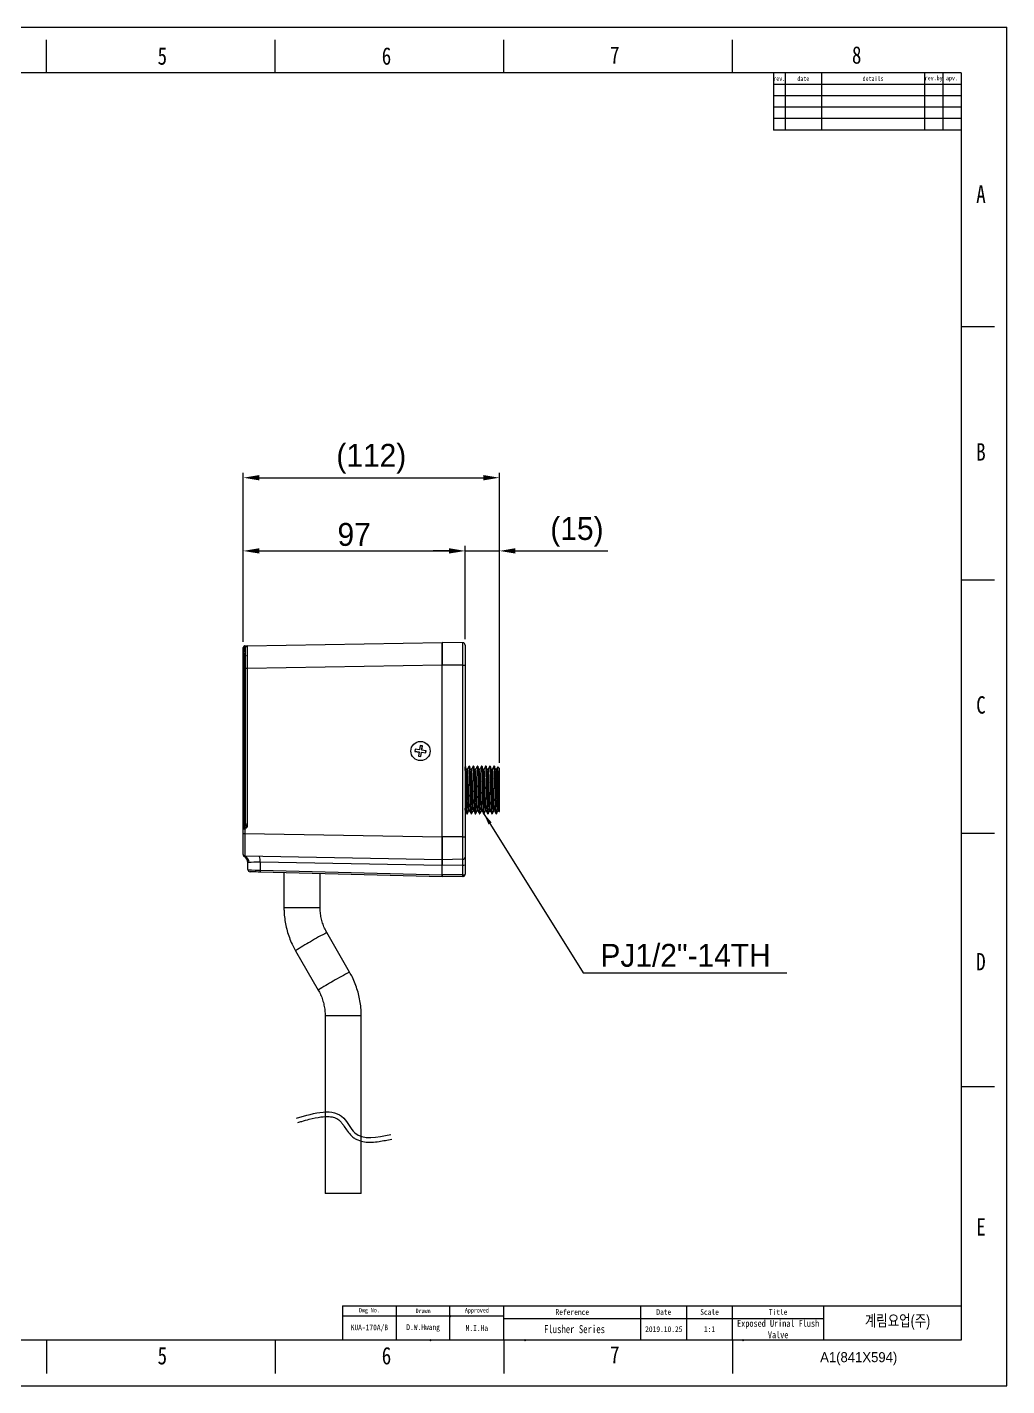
# Model space of a CAD drawing. Header units: millimetres. Extents: x 2782 to 3622, y -389 to 205.
# Drawn here: x 3193 to 3622, y -389 to 205 of the extents above; entities that cross this region are included whole.
import ezdxf

# ---------------------------------------------------------------- set-up
doc = ezdxf.new("R2010")
doc.units = ezdxf.units.MM
doc.header["$LTSCALE"] = 32.67
doc.header["$PDMODE"] = 3
doc.header["$PDSIZE"] = 0.3
doc.linetypes.add('CENTERX2', pattern=[101.6, 63.5, -12.7, 12.7, -12.7])
doc.layers.get('0').update_dxf_attribs({"linetype": 'CONTINUOUS'})
doc.layers.get('Defpoints').update_dxf_attribs({"linetype": 'CONTINUOUS'})
doc.layers.add('5', color=2, linetype='CONTINUOUS')
doc.layers.add('FORM', color=7, linetype='CONTINUOUS')
doc.layers.add('TEXT', color=2, linetype='CONTINUOUS', lineweight=15)
doc.styles.add('ROMANS', font='Gulim.ttf')
doc.styles.get("Standard").update_dxf_attribs({"font": 'txt', "width": 0.8})
doc.dimstyles.new('A-0_FOR_A4', dxfattribs={"dimscale": 0, "dimtxt": 10, "dimasz": 7, "dimexe": 2.2, "dimexo": 2.5, "dimgap": 2, "dimtad": 1, "dimdec": 1, "dimdsep": 46, "dimtxsty": 'ROMANS', "dimcen": 0, "dimclrd": 3, "dimclre": 3, "dimclrt": 2, "dimadec": 4, "dimazin": 2, "dimtfac": 1, "dimtdec": 1, "dimtmove": 0, "dimatfit": 0, "dimfxl": 0, "dimarcsym": 0})
doc.dimstyles.new('A-0_T15', dxfattribs={"dimscale": 0, "dimtxt": 15, "dimasz": 5, "dimexe": 2, "dimexo": 2, "dimgap": 2.5, "dimtad": 1, "dimdec": 4, "dimdsep": 46, "dimtxsty": 'ROMANS', "dimcen": 0, "dimclrd": 3, "dimclre": 3, "dimclrt": 2, "dimadec": 4, "dimazin": 2, "dimtfac": 1, "dimtdec": 4, "dimtmove": 0, "dimatfit": 0, "dimfxl": 0, "dimarcsym": 0})

# ---------------------------------------------------------------- blocks, each defined once
blk = doc.blocks.new('*D58')
at = {"color": 3, "lineweight": -2}
for p, q in [((3384.66, -62.74), (3384.66, -21.89)), ((3399.66, -116.69), (3399.66, -21.89)), ((3377.66, -24.09), (3370.66, -24.09)), ((3384.66, -24.09), (3399.66, -24.09)), ((3406.66, -24.09), (3447.1, -24.09))]:
    blk.add_line(p, q, dxfattribs=at)
at = {"color": 3}
for points in [[(3377.66, -22.92), (3377.66, -25.25), (3384.66, -24.09)], [(3406.66, -22.92), (3406.66, -25.25), (3399.66, -24.09)]]:
    blk.add_solid(points, dxfattribs=at)
at = {"layer": 'Defpoints', "color": 0}
for p in [(3399.66, -24.09), (3384.66, -65.24), (3399.66, -119.19)]:
    blk.add_point(p, dxfattribs=at)
at = {"color": 2, "insert": (3433.58, -15.8), "char_height": 10, "attachment_point": 5, "style": 'ROMANS'}
blk.add_mtext('(15)', dxfattribs=at)
blk = doc.blocks.new('*D59')
at = {"color": 3, "lineweight": -2}
for p, q in [((3287.66, -63.84), (3287.66, -21.89)), ((3384.66, -62.73), (3384.66, -21.89)), ((3294.66, -24.09), (3377.66, -24.09))]:
    blk.add_line(p, q, dxfattribs=at)
at = {"color": 3}
for points in [[(3294.66, -22.92), (3294.66, -25.25), (3287.66, -24.09)], [(3377.66, -22.92), (3377.66, -25.25), (3384.66, -24.09)]]:
    blk.add_solid(points, dxfattribs=at)
at = {"layer": 'Defpoints', "color": 0}
for p in [(3384.66, -24.09), (3384.66, -65.23), (3287.66, -66.34)]:
    blk.add_point(p, dxfattribs=at)
at = {"color": 2, "insert": (3336.16, -16.95), "char_height": 10, "attachment_point": 5, "style": 'ROMANS'}
blk.add_mtext('97', dxfattribs=at)
blk = doc.blocks.new('*D60')
at = {"color": 3, "lineweight": -2}
for p, q in [((3287.66, -63.84), (3287.66, 10.11)), ((3294.66, 7.91), (3392.66, 7.91)), ((3399.66, -116.69), (3399.66, 10.11))]:
    blk.add_line(p, q, dxfattribs=at)
at = {"color": 3}
for points in [[(3294.66, 9.08), (3294.66, 6.75), (3287.66, 7.91)], [(3392.66, 9.08), (3392.66, 6.75), (3399.66, 7.91)]]:
    blk.add_solid(points, dxfattribs=at)
at = {"layer": 'Defpoints', "color": 0}
for p in [(3399.66, 7.91), (3287.66, -66.34), (3399.66, -119.19)]:
    blk.add_point(p, dxfattribs=at)
at = {"color": 2, "insert": (3343.66, 16.2), "char_height": 10, "attachment_point": 5, "style": 'ROMANS'}
blk.add_mtext('(112)', dxfattribs=at)

msp = doc.modelspace()

# ---------------------------------------------------------------- linework, layer by layer
at = {"color": 7, "linetype": 'Continuous'}
for p, q in [((2781.57, 204.89), (3621.56, 204.89)), ((3621.56, -389.11), (3621.56, 204.89)), ((3201.57, 184.89), (3201.57, 199.42)), ((3301.57, 184.89), (3301.57, 199.42)), ((3401.57, 184.89), (3401.57, 199.42)), ((3501.57, 184.89), (3501.57, 199.42)), ((3601.56, 184.89), (2801.57, 184.89)), ((3601.57, 74.09), (3616.1, 74.09)), ((3601.57, -36.71), (3616.1, -36.71)), ((3601.57, -147.51), (3616.11, -147.51)), ((3601.57, -258.31), (3616.11, -258.31)), ((3201.57, -369.11), (3201.57, -383.65)), ((3301.57, -369.11), (3301.57, -383.65)), ((3401.57, -369.11), (3401.57, -383.65)), ((3501.57, -369.11), (3501.57, -383.65)), ((2781.57, -389.11), (3621.56, -389.11))]:
    msp.add_line(p, q, dxfattribs=at)
at = {"linetype": 'Continuous'}
for p, q in [((3601.56, 184.89), (3601.56, -369.11)), ((3601.56, -369.11), (2801.57, -369.11))]:
    msp.add_line(p, q, dxfattribs=at)
at = {"color": 7}
for p, q in [((3289.39, -65.57), (3374.66, -64.09)), ((3383.67, -64.24), (3374.66, -64.09)), ((3374.66, -64.09), (3374.66, -74.09)), ((3287.66, -145.73), (3287.66, -66.34)), ((3287.93, -68.22), (3287.93, -67.73)), ((3287.99, -65.77), (3287.99, -66.76)), ((3287.99, -69.41), (3287.99, -144.02)), ((3288.88, -70.06), (3287.99, -69.41)), ((3288.66, -75.57), (3288.66, -66.32)), ((3288.66, -143.41), (3288.66, -75.57)), ((3289.39, -75.57), (3288.66, -75.57)), ((3374.66, -74.09), (3289.39, -75.57)), ((3289.39, -75.57), (3289.39, -144.84)), ((3383.67, -74.09), (3374.66, -74.09)), ((3374.66, -149.09), (3374.66, -74.09)), ((3383.67, -74.09), (3384.66, -74.09)), ((3383.67, -149.09), (3383.67, -74.09)), ((3384.66, -73.59), (3384.66, -74.09)), ((3384.66, -74.09), (3384.66, -149.09)), ((3362.85, -110.75), (3362.71, -111.74)), ((3362.75, -111.71), (3362.71, -111.74)), ((3362.71, -111.74), (3364.59, -112.01)), ((3362.88, -110.79), (3362.75, -111.71)), ((3362.75, -111.71), (3364.63, -111.98)), ((3364.73, -111.02), (3362.85, -110.75)), ((3362.88, -110.79), (3362.85, -110.75)), ((3364.76, -111.06), (3362.88, -110.79)), ((3364.59, -112.01), (3364.32, -113.89)), ((3364.63, -111.98), (3364.36, -113.86)), ((3364.63, -111.98), (3364.59, -112.01)), ((3365, -109.14), (3364.73, -111.02)), ((3364.76, -111.06), (3364.73, -111.02)), ((3365.03, -109.18), (3364.76, -111.06)), ((3365.99, -109.28), (3365, -109.14)), ((3365.03, -109.18), (3365, -109.14)), ((3365.95, -109.31), (3365.03, -109.18)), ((3365.28, -113.99), (3365.55, -112.11)), ((3365.31, -114.03), (3365.58, -112.15)), ((3365.55, -112.11), (3365.58, -112.15)), ((3365.55, -112.11), (3367.43, -112.38)), ((3365.58, -112.15), (3367.46, -112.42)), ((3365.68, -111.19), (3365.95, -109.31)), ((3365.68, -111.19), (3365.72, -111.16)), ((3367.56, -111.46), (3365.68, -111.19)), ((3365.72, -111.16), (3365.99, -109.28)), ((3367.6, -111.43), (3365.72, -111.16)), ((3365.95, -109.31), (3365.99, -109.28)), ((3367.43, -112.38), (3367.56, -111.46)), ((3367.43, -112.38), (3367.46, -112.42)), ((3367.46, -112.42), (3367.6, -111.43)), ((3367.56, -111.46), (3367.6, -111.43)), ((3364.36, -113.86), (3364.32, -113.89)), ((3364.32, -113.89), (3365.31, -114.03)), ((3364.36, -113.86), (3365.28, -113.99)), ((3365.28, -113.99), (3365.31, -114.03)), ((3384.77, -118.19), (3384.66, -118.19)), ((3386.58, -118.19), (3386.41, -118.19)), ((3388.39, -118.19), (3388.22, -118.19)), ((3390.21, -118.19), (3390.04, -118.19)), ((3392.02, -118.19), (3391.85, -118.19)), ((3393.84, -118.19), (3393.67, -118.19)), ((3395.65, -118.19), (3395.48, -118.19)), ((3397.47, -118.19), (3397.3, -118.19)), ((3399.66, -119.19), (3398.96, -118.49)), ((3385.71, -119.54), (3385.47, -119.54)), ((3387.52, -119.54), (3387.28, -119.54)), ((3389.34, -119.54), (3389.1, -119.54)), ((3391.15, -119.54), (3390.91, -119.54)), ((3392.96, -119.54), (3392.73, -119.54)), ((3394.78, -119.54), (3394.54, -119.54)), ((3396.59, -119.54), (3396.35, -119.54)), ((3398.41, -119.54), (3398.17, -119.54)), ((3399.66, -137.99), (3399.66, -119.19)), ((3385.5, -138.99), (3385.67, -138.99)), ((3387.32, -138.99), (3387.49, -138.99)), ((3389.13, -138.99), (3389.3, -138.99)), ((3390.95, -138.99), (3391.12, -138.99)), ((3392.76, -138.99), (3392.93, -138.99)), ((3394.57, -138.99), (3394.74, -138.99)), ((3396.39, -138.99), (3396.56, -138.99)), ((3398.2, -138.99), (3398.37, -138.99)), ((3399.29, -137.62), (3399.51, -138.03)), ((3399.61, -138.03), (3399.66, -137.99)), ((3288.39, -145.73), (3287.66, -145.73)), ((3287.66, -147.58), (3287.66, -145.73)), ((3287.66, -156.83), (3287.66, -147.58)), ((3287.66, -147.58), (3288.39, -147.58)), ((3287.93, -144.59), (3287.99, -144.02)), ((3287.93, -144.81), (3287.93, -144.59)), ((3288.01, -145.2), (3287.97, -145.18)), ((3288.39, -145.73), (3288.39, -147.58)), ((3288.39, -147.58), (3374.66, -149.09)), ((3288.7, -143.69), (3288.74, -143.77)), ((3383.67, -149.09), (3374.66, -149.09)), ((3374.66, -149.09), (3374.66, -159.09)), ((3383.67, -149.09), (3384.66, -149.09)), ((3384.66, -149.09), (3384.66, -149.59)), ((3288.39, -157.58), (3288.25, -157.65)), ((3374.66, -159.09), (3288.39, -157.58)), ((3374.66, -161.56), (3295.04, -160.17)), ((3295.04, -160.17), (3295.04, -163.68)), ((3383.67, -158.93), (3374.66, -159.09)), ((3374.66, -159.09), (3374.66, -161.56)), ((3289.66, -163.39), (3289.66, -160.4)), ((3295.04, -163.68), (3374.66, -165.76)), ((3374.66, -166.59), (3295.11, -164.5)), ((3305.46, -164.77), (3305.46, -179.94)), ((3321.26, -179.94), (3321.26, -165.19)), ((3383.67, -161.53), (3374.66, -161.56)), ((3374.66, -165.76), (3374.66, -161.56)), ((3383.67, -165.74), (3374.66, -165.76)), ((3374.66, -165.76), (3374.66, -166.59)), ((3383.67, -165.74), (3383.67, -161.53)), ((3384.66, -161.36), (3384.66, -165.43)), ((3383.67, -166.43), (3374.66, -166.59)), ((3334.17, -208.24), (3324.22, -190.99)), ((3310.53, -198.88), (3320.48, -216.14)), ((3323.44, -227.19), (3323.49, -305.05)), ((3339.29, -305.05), (3339.24, -227.19))]:
    msp.add_line(p, q, dxfattribs=at)
at = {"color": 8}
for p, q in [((3305.46, -179.94), (3313.06, -179.94)), ((3313.06, -179.94), (3321.26, -179.94)), ((3323.44, -227.19), (3331.05, -227.19)), ((3331.05, -227.19), (3339.24, -227.19))]:
    msp.add_line(p, q, dxfattribs=at)
msp.add_line((3339.29, -305.05), (3323.49, -305.05))
at = {"color": 7, "flags": 128}
for points in [[(3288.39, -65.59), (3288.74, -65.59), (3289.08, -65.58), (3289.39, -65.57)], [(3384.66, -137.64), (3384.68, -137.64), (3384.79, -137.64)], [(3386.38, -137.64), (3386.5, -137.64), (3386.61, -137.64)], [(3388.19, -137.64), (3388.31, -137.64), (3388.42, -137.64)], [(3390, -137.64), (3390.12, -137.64), (3390.23, -137.64)], [(3391.82, -137.64), (3391.94, -137.64), (3392.05, -137.64)], [(3393.63, -137.64), (3393.75, -137.64), (3393.86, -137.64)], [(3395.45, -137.64), (3395.57, -137.64), (3395.68, -137.64)], [(3397.26, -137.64), (3397.38, -137.64), (3397.49, -137.64)], [(3399.08, -137.64), (3399.2, -137.64), (3399.31, -137.64)], [(3295.11, -164.5), (3294.22, -164.48), (3293.37, -164.46), (3292.59, -164.44), (3291.92, -164.42), (3291.37, -164.41), (3290.96, -164.4), (3290.71, -164.39), (3290.63, -164.39)]]:
    msp.add_lwpolyline(points, dxfattribs=at)
at = {"color": 7}
msp.add_circle((3365.16, -111.59), 4.2, dxfattribs=at)
for centre, radius, start, end in [((3383.66, -65.24), 1, 0, 89), ((3288.41, -66.34), 0.75, 91, 180), ((3288.32, -66.35), 0.669, 120.10865, 179.03438), ((3286.89, -66.3), 1.76, 305.95989, 359.27091), ((3286.89, -66.79), 1.76, 305.95989, 359.27091), ((3288.41, -66.17), 0.578, 91.78516, 136.85211), ((3287.41, -65.45), 1.43, 293.85223, 336.02555), ((3289.41, -66.32), 0.75, 91, 180), ((3288.78, -65.71), 0.134, 241.23944, 300.76232), ((3288.32, -145.74), 0.667, 121.81387, 179.10777), ((3286.89, -143.16), 1.76, 305.95997, 359.2708), ((3286.89, -143.39), 1.76, 305.96, 359.27076), ((3286.57, -143.57), 2.14, 311.12211, 356.62554), ((3286.47, -143.51), 2.28, 312.45985, 353.53236), ((3312.18, -128.36), 29.45, 214.85426, 216.13291), ((3288.41, -156.83), 0.75, 180, 269), ((3288.4, -156.92), 0.747, 180.10268, 257.81995), ((3288.41, -157.08), 0.75, 180, 242.18186), ((3286.66, -160.4), 3, 0, 62.18186), ((3287.38, -160.43), 2.91, 1.91493, 72.65812), ((3289.13, -159.53), 5.94, 353.80833, 18.00657), ((3383.66, -157.93), 1, 271, 0), ((3290.66, -163.39), 1, 180, 268.5), ((3297.03, -163.91), 2.01, 173.38046, 197.23836), ((3383.91, -160), 1.55, 261.27396, 298.87291), ((3383.66, -165.43), 1, 271, 318.48615)]:
    msp.add_arc(centre, radius, start, end, dxfattribs=at)
at = {"color": 8}
for centre, radius, start, end in [((3286.83, -67.73), 2.04, 304.47076, 333.15977), ((3287.56, -142.87), 1.23, 290.56641, 330.27089), ((3362.41, -277.53), 94.22, 118.76206, 123.41303), ((3367.96, -278.5), 97.84, 116.55797, 121.33616), ((3372.39, -294.82), 94.26, 118.76288, 123.41162), ((3377.95, -295.81), 97.9, 116.56, 121.33501)]:
    msp.add_arc(centre, radius, start, end, dxfattribs=at)
at = {"color": 7}
for centre, major_axis, ratio, start_param, end_param in [((3284.66, -66.41), (6, 0.12), 0.113709, 0.825517, 0.979503), ((3289.41, -75.58), (-0.01, 10), 0.001308, 0.000021, 1.570513), ((3284.64, -139.53), (-0.28, 7.41), 0.909754, 3.688603, 3.880169), ((3288.41, -147.58), (0.01, 10), 0.001308, 1.57108, 3.141572), ((3295.66, -160.71), (6, -0.16), 0.087228, 1.676221, 2.680871), ((3295.66, -163.52), (6, -0.13), 0.029082, 3.142228, 4.609901)]:
    msp.add_ellipse(centre, major_axis=major_axis, ratio=ratio, start_param=start_param, end_param=end_param, dxfattribs=at)
for points, knots in [([(3374.66, -74.09), (3374.66, -73.53), (3374.66, -72.41), (3374.66, -70.78), (3374.66, -69.23), (3374.66, -67.83), (3374.66, -66.59), (3374.66, -65.58), (3374.66, -64.8), (3374.66, -64.22), (3374.66, -64.13), (3374.66, -64.09)], [0, 0, 0, 0, 0.105794, 0.214641, 0.320438, 0.429306, 0.535162, 0.644106, 0.749866, 0.858702, 1, 1, 1, 1]), ([(3383.67, -74.09), (3383.67, -74.09), (3383.67, -73.36), (3383.67, -72.08), (3383.67, -70.33), (3383.67, -68.85), (3383.67, -67.51), (3383.67, -66.37), (3383.67, -65.44), (3383.67, -64.76), (3383.67, -64.33), (3383.67, -64.27), (3383.67, -64.24)], [0, 0, 0, 0, 0.000004, 0.141315, 0.247076, 0.355913, 0.461787, 0.570735, 0.676541, 0.785398, 0.891178, 1, 1, 1, 1]), ([(3384.66, -65.24), (3384.66, -65.34), (3384.66, -65.54), (3384.66, -67.06), (3384.66, -69.3), (3384.66, -71.79), (3384.66, -73.43), (3384.66, -74.09)], [0, 0, 0, 0, 0.214535, 0.429092, 0.643779, 0.858238, 1, 1, 1, 1]), ([(3287.93, -67.73), (3287.93, -67.52), (3287.93, -67.2), (3287.98, -66.87), (3287.99, -66.76)], [0, 0, 0, 0, 0.66639, 1, 1, 1, 1]), ([(3287.99, -69.41), (3287.97, -69.22), (3287.94, -68.83), (3287.93, -68.42), (3287.93, -68.22)], [0, 0, 0, 0, 0.503992, 1, 1, 1, 1]), ([(3287.99, -66.76), (3288.04, -66.67), (3288.15, -66.49), (3288.33, -66.25), (3288.53, -66.02), (3288.64, -65.9), (3288.71, -65.83)], [0, 0, 0, 0, 0.30956, 0.648744, 0.767986, 1, 1, 1, 1]), ([(3288.71, -65.83), (3288.8, -65.77), (3288.96, -65.65), (3289.2, -65.59), (3289.35, -65.58), (3289.39, -65.57), (3289.39, -65.57)], [0, 0, 0, 0, 0.4060676, 0.8249584, 0.9926239, 1, 1, 1, 1]), ([(3385.49, -138.91), (3385.47, -138.85), (3385.42, -138.71), (3385.35, -137.66), (3385.27, -136), (3385.2, -133.8), (3385.12, -131.26), (3385.05, -128.54), (3384.97, -125.81), (3384.9, -123.29), (3384.82, -121.1), (3384.74, -119.49), (3384.69, -118.6), (3384.66, -118.48), (3384.66, -118.47)], [0, 0, 0, 0, 0.071921, 0.162562, 0.254305, 0.344772, 0.436389, 0.52738, 0.61837, 0.709987, 0.800454, 0.892197, 0.982839, 1, 1, 1, 1]), ([(3384.77, -118.19), (3384.79, -118.26), (3384.84, -118.39), (3384.92, -119.49), (3384.99, -121.14), (3385.07, -123.33), (3385.14, -125.86), (3385.22, -128.58), (3385.29, -131.31), (3385.37, -133.84), (3385.44, -136.02), (3385.52, -137.71), (3385.6, -138.69), (3385.65, -139.11), (3385.67, -138.99), (3385.67, -138.99)], [0, 0, 0, 0, 0.083476, 0.166356, 0.250243, 0.332963, 0.416735, 0.499934, 0.583133, 0.666905, 0.749625, 0.833512, 0.916392, 0.999934, 1, 1, 1, 1]), ([(3386.39, -118.21), (3386.28, -118.43), (3386.04, -118.87), (3385.81, -119.32), (3385.7, -119.54)], [0, 0, 0, 0, 0.50812, 1, 1, 1, 1]), ([(3387.3, -138.91), (3387.28, -138.85), (3387.23, -138.71), (3387.17, -137.66), (3387.09, -136), (3387.02, -133.8), (3386.94, -131.26), (3386.86, -128.54), (3386.79, -125.82), (3386.71, -123.29), (3386.64, -121.12), (3386.56, -119.44), (3386.49, -118.45), (3386.43, -118.06), (3386.4, -118.24), (3386.39, -118.27)], [0, 0, 0, 0, 0.065762, 0.148642, 0.232529, 0.315249, 0.399021, 0.48222, 0.56542, 0.649191, 0.731911, 0.815798, 0.898679, 0.98222, 1, 1, 1, 1]), ([(3386.58, -118.19), (3386.61, -118.26), (3386.66, -118.39), (3386.73, -119.49), (3386.81, -121.14), (3386.88, -123.33), (3386.96, -125.86), (3387.03, -128.58), (3387.11, -131.31), (3387.19, -133.84), (3387.26, -136.02), (3387.34, -137.71), (3387.41, -138.69), (3387.46, -139.11), (3387.49, -138.99), (3387.49, -138.99)], [0, 0, 0, 0, 0.083476, 0.166356, 0.250243, 0.332963, 0.416735, 0.499934, 0.583133, 0.666905, 0.749625, 0.833512, 0.916392, 0.999934, 1, 1, 1, 1]), ([(3388.21, -118.21), (3388.09, -118.43), (3387.86, -118.87), (3387.63, -119.32), (3387.51, -119.54)], [0, 0, 0, 0, 0.50812, 1, 1, 1, 1]), ([(3389.11, -138.91), (3389.09, -138.85), (3389.05, -138.71), (3388.98, -137.66), (3388.9, -136), (3388.83, -133.8), (3388.75, -131.26), (3388.68, -128.54), (3388.6, -125.82), (3388.52, -123.29), (3388.45, -121.12), (3388.37, -119.44), (3388.3, -118.45), (3388.24, -118.06), (3388.21, -118.24), (3388.21, -118.27)], [0, 0, 0, 0, 0.065762, 0.148642, 0.232529, 0.315249, 0.399021, 0.48222, 0.56542, 0.649191, 0.731911, 0.815798, 0.898679, 0.98222, 1, 1, 1, 1]), ([(3388.39, -118.19), (3388.42, -118.26), (3388.47, -118.39), (3388.54, -119.49), (3388.62, -121.14), (3388.7, -123.33), (3388.77, -125.86), (3388.85, -128.58), (3388.92, -131.31), (3389, -133.84), (3389.07, -136.02), (3389.15, -137.71), (3389.23, -138.69), (3389.28, -139.11), (3389.3, -138.99), (3389.3, -138.99)], [0, 0, 0, 0, 0.083476, 0.166356, 0.250243, 0.332963, 0.416735, 0.499934, 0.583133, 0.666905, 0.749625, 0.833512, 0.916392, 0.999934, 1, 1, 1, 1]), ([(3390.02, -118.21), (3389.9, -118.43), (3389.67, -118.87), (3389.44, -119.32), (3389.33, -119.54)], [0, 0, 0, 0, 0.50812, 1, 1, 1, 1]), ([(3390.93, -138.91), (3390.91, -138.85), (3390.86, -138.71), (3390.79, -137.66), (3390.72, -136), (3390.64, -133.8), (3390.57, -131.26), (3390.49, -128.54), (3390.42, -125.82), (3390.34, -123.29), (3390.27, -121.12), (3390.19, -119.44), (3390.11, -118.45), (3390.06, -118.06), (3390.03, -118.24), (3390.02, -118.27)], [0, 0, 0, 0, 0.065762, 0.148642, 0.232529, 0.315249, 0.399021, 0.48222, 0.56542, 0.649191, 0.731911, 0.815798, 0.898679, 0.98222, 1, 1, 1, 1]), ([(3390.21, -118.19), (3390.23, -118.26), (3390.29, -118.39), (3390.36, -119.49), (3390.44, -121.14), (3390.51, -123.33), (3390.59, -125.86), (3390.66, -128.58), (3390.74, -131.31), (3390.82, -133.84), (3390.89, -136.02), (3390.97, -137.71), (3391.04, -138.69), (3391.09, -139.11), (3391.12, -138.99), (3391.12, -138.99)], [0, 0, 0, 0, 0.083476, 0.166356, 0.250243, 0.332963, 0.416735, 0.499934, 0.583133, 0.666905, 0.749625, 0.833512, 0.916392, 0.999934, 1, 1, 1, 1]), ([(3391.84, -118.21), (3391.72, -118.43), (3391.49, -118.87), (3391.26, -119.32), (3391.14, -119.54)], [0, 0, 0, 0, 0.50812, 1, 1, 1, 1]), ([(3392.74, -138.91), (3392.72, -138.85), (3392.68, -138.71), (3392.61, -137.66), (3392.53, -136), (3392.46, -133.8), (3392.38, -131.26), (3392.31, -128.54), (3392.23, -125.82), (3392.15, -123.29), (3392.08, -121.12), (3392, -119.44), (3391.93, -118.45), (3391.87, -118.06), (3391.84, -118.24), (3391.84, -118.27)], [0, 0, 0, 0, 0.065762, 0.148642, 0.232529, 0.315249, 0.399021, 0.48222, 0.56542, 0.649191, 0.731911, 0.815798, 0.898679, 0.98222, 1, 1, 1, 1]), ([(3392.02, -118.19), (3392.05, -118.26), (3392.1, -118.39), (3392.17, -119.49), (3392.25, -121.14), (3392.32, -123.33), (3392.4, -125.86), (3392.48, -128.58), (3392.55, -131.31), (3392.63, -133.84), (3392.7, -136.02), (3392.78, -137.71), (3392.85, -138.69), (3392.9, -139.11), (3392.93, -138.99), (3392.93, -138.99)], [0, 0, 0, 0, 0.083476, 0.166356, 0.250243, 0.332963, 0.416735, 0.499934, 0.583133, 0.666905, 0.749625, 0.833512, 0.916392, 0.999934, 1, 1, 1, 1]), ([(3393.65, -118.21), (3393.53, -118.43), (3393.3, -118.87), (3393.07, -119.32), (3392.96, -119.54)], [0, 0, 0, 0, 0.50812, 1, 1, 1, 1]), ([(3394.56, -138.91), (3394.54, -138.85), (3394.49, -138.71), (3394.42, -137.66), (3394.35, -136), (3394.27, -133.8), (3394.19, -131.26), (3394.12, -128.54), (3394.04, -125.82), (3393.97, -123.29), (3393.89, -121.12), (3393.82, -119.44), (3393.74, -118.45), (3393.69, -118.06), (3393.66, -118.24), (3393.65, -118.27)], [0, 0, 0, 0, 0.065762, 0.148642, 0.232529, 0.315249, 0.399021, 0.48222, 0.56542, 0.649191, 0.731911, 0.815798, 0.898679, 0.98222, 1, 1, 1, 1]), ([(3393.84, -118.19), (3393.86, -118.26), (3393.91, -118.39), (3393.99, -119.49), (3394.07, -121.14), (3394.14, -123.33), (3394.22, -125.86), (3394.29, -128.58), (3394.37, -131.31), (3394.44, -133.84), (3394.52, -136.02), (3394.59, -137.71), (3394.67, -138.69), (3394.72, -139.11), (3394.74, -138.99), (3394.74, -138.99)], [0, 0, 0, 0, 0.083476, 0.166356, 0.250243, 0.332963, 0.416735, 0.499934, 0.583133, 0.666905, 0.749625, 0.833512, 0.916392, 0.999934, 1, 1, 1, 1]), ([(3395.46, -118.21), (3395.35, -118.43), (3395.12, -118.87), (3394.88, -119.32), (3394.77, -119.54)], [0, 0, 0, 0, 0.50812, 1, 1, 1, 1]), ([(3396.37, -138.91), (3396.35, -138.85), (3396.31, -138.71), (3396.24, -137.66), (3396.16, -136), (3396.09, -133.8), (3396.01, -131.26), (3395.93, -128.54), (3395.86, -125.82), (3395.78, -123.29), (3395.71, -121.12), (3395.63, -119.44), (3395.56, -118.45), (3395.5, -118.06), (3395.47, -118.24), (3395.46, -118.27)], [0, 0, 0, 0, 0.065762, 0.148642, 0.232529, 0.315249, 0.399021, 0.48222, 0.56542, 0.649191, 0.731911, 0.815798, 0.898679, 0.98222, 1, 1, 1, 1]), ([(3395.65, -118.19), (3395.68, -118.26), (3395.73, -118.39), (3395.8, -119.49), (3395.88, -121.14), (3395.95, -123.33), (3396.03, -125.86), (3396.11, -128.58), (3396.18, -131.31), (3396.26, -133.84), (3396.33, -136.02), (3396.41, -137.71), (3396.48, -138.69), (3396.53, -139.11), (3396.56, -138.99), (3396.56, -138.99)], [0, 0, 0, 0, 0.083476, 0.166356, 0.250243, 0.332963, 0.416735, 0.499934, 0.583133, 0.666905, 0.749625, 0.833512, 0.916392, 0.999934, 1, 1, 1, 1]), ([(3397.28, -118.21), (3397.16, -118.43), (3396.93, -118.87), (3396.7, -119.32), (3396.58, -119.54)], [0, 0, 0, 0, 0.50812, 1, 1, 1, 1]), ([(3398.19, -138.91), (3398.17, -138.85), (3398.12, -138.71), (3398.05, -137.66), (3397.97, -136), (3397.9, -133.8), (3397.82, -131.26), (3397.75, -128.54), (3397.67, -125.82), (3397.6, -123.29), (3397.52, -121.12), (3397.44, -119.44), (3397.37, -118.45), (3397.31, -118.06), (3397.28, -118.24), (3397.28, -118.27)], [0, 0, 0, 0, 0.065762, 0.148642, 0.232529, 0.315249, 0.399021, 0.48222, 0.56542, 0.649191, 0.731911, 0.815798, 0.898679, 0.98222, 1, 1, 1, 1]), ([(3397.47, -118.19), (3397.49, -118.26), (3397.54, -118.39), (3397.62, -119.49), (3397.69, -121.14), (3397.77, -123.33), (3397.84, -125.86), (3397.92, -128.58), (3397.99, -131.31), (3398.07, -133.84), (3398.14, -136.02), (3398.22, -137.71), (3398.3, -138.69), (3398.35, -139.11), (3398.37, -138.99), (3398.37, -138.99)], [0, 0, 0, 0, 0.083476, 0.166356, 0.250243, 0.332963, 0.416735, 0.499934, 0.583133, 0.666905, 0.749625, 0.833512, 0.916392, 0.999934, 1, 1, 1, 1]), ([(3398.93, -118.52), (3398.87, -118.64), (3398.69, -118.98), (3398.51, -119.32), (3398.4, -119.54)], [0, 0, 0, 0, 0.355985, 1, 1, 1, 1]), ([(3399.55, -137.97), (3399.54, -138.01), (3399.51, -138.16), (3399.47, -137.33), (3399.41, -135.84), (3399.37, -134.21), (3399.34, -132.83), (3399.31, -131.3), (3399.27, -129.71), (3399.24, -128.05), (3399.21, -126.42), (3399.18, -124.82), (3399.15, -123.33), (3399.12, -121.97), (3399.08, -120.8), (3399.05, -119.82), (3399.02, -119.09), (3398.99, -118.65), (3398.97, -118.46), (3398.96, -118.49), (3398.95, -118.49)], [0, 0, 0, 0, 0.036373, 0.140183, 0.244491, 0.296484, 0.349969, 0.402294, 0.456118, 0.508755, 0.562896, 0.615947, 0.670523, 0.723804, 0.778601, 0.832378, 0.887706, 0.94163, 0.997083, 1, 1, 1, 1]), ([(3385.57, -120.1), (3385.45, -119.89), (3385.22, -119.47), (3384.99, -119.04), (3384.87, -118.83)], [0, 0, 0, 0, 0.499988, 1, 1, 1, 1]), ([(3386.38, -137.63), (3386.38, -137.63), (3386.35, -137.74), (3386.3, -137.38), (3386.23, -136.51), (3386.15, -135.04), (3386.07, -133.14), (3386, -130.94), (3385.92, -128.56), (3385.85, -126.2), (3385.77, -123.99), (3385.7, -122.11), (3385.63, -120.78), (3385.59, -120.34), (3385.57, -120.17)], [0, 0, 0, 0, 0.000928, 0.095103, 0.188532, 0.283097, 0.376345, 0.470779, 0.564568, 0.658357, 0.752791, 0.846039, 0.940604, 1, 1, 1, 1]), ([(3386.6, -137.56), (3386.58, -137.51), (3386.53, -137.39), (3386.46, -136.49), (3386.39, -135.04), (3386.31, -133.14), (3386.24, -130.93), (3386.16, -128.56), (3386.09, -126.19), (3386.01, -123.99), (3385.93, -122.09), (3385.86, -120.65), (3385.78, -119.71), (3385.73, -119.6), (3385.71, -119.54)], [0, 0, 0, 0, 0.064272, 0.148986, 0.234729, 0.319279, 0.404905, 0.489945, 0.574985, 0.660611, 0.745161, 0.830904, 0.915618, 1, 1, 1, 1]), ([(3387.39, -120.1), (3387.27, -119.89), (3387.03, -119.47), (3386.8, -119.04), (3386.68, -118.83)], [0, 0, 0, 0, 0.499988, 1, 1, 1, 1]), ([(3388.19, -137.63), (3388.19, -137.63), (3388.16, -137.74), (3388.11, -137.38), (3388.04, -136.51), (3387.96, -135.04), (3387.89, -133.14), (3387.81, -130.94), (3387.74, -128.56), (3387.66, -126.2), (3387.58, -123.99), (3387.51, -122.11), (3387.44, -120.78), (3387.4, -120.34), (3387.39, -120.17)], [0, 0, 0, 0, 0.000928, 0.0951032, 0.1885321, 0.2830966, 0.3763448, 0.4707791, 0.564568, 0.6583569, 0.7527913, 0.8460395, 0.940604, 1, 1, 1, 1]), ([(3388.41, -137.56), (3388.39, -137.51), (3388.35, -137.39), (3388.28, -136.49), (3388.2, -135.04), (3388.13, -133.14), (3388.05, -130.93), (3387.97, -128.56), (3387.9, -126.19), (3387.82, -123.99), (3387.75, -122.09), (3387.67, -120.65), (3387.6, -119.71), (3387.55, -119.6), (3387.52, -119.54)], [0, 0, 0, 0, 0.064272, 0.148986, 0.234729, 0.319279, 0.404905, 0.489945, 0.574985, 0.660611, 0.745161, 0.830904, 0.915618, 1, 1, 1, 1]), ([(3389.2, -120.1), (3389.08, -119.89), (3388.85, -119.47), (3388.61, -119.04), (3388.5, -118.83)], [0, 0, 0, 0, 0.499988, 1, 1, 1, 1]), ([(3390, -137.63), (3390, -137.63), (3389.98, -137.74), (3389.93, -137.38), (3389.85, -136.51), (3389.78, -135.04), (3389.7, -133.14), (3389.63, -130.94), (3389.55, -128.56), (3389.48, -126.2), (3389.4, -123.99), (3389.33, -122.11), (3389.26, -120.78), (3389.22, -120.34), (3389.2, -120.17)], [0, 0, 0, 0, 0.000928, 0.0951032, 0.1885321, 0.2830966, 0.3763448, 0.4707791, 0.564568, 0.6583569, 0.7527913, 0.8460395, 0.940604, 1, 1, 1, 1]), ([(3390.22, -137.56), (3390.2, -137.51), (3390.16, -137.39), (3390.09, -136.49), (3390.01, -135.04), (3389.94, -133.14), (3389.86, -130.93), (3389.79, -128.56), (3389.71, -126.19), (3389.64, -123.99), (3389.56, -122.09), (3389.49, -120.65), (3389.41, -119.71), (3389.36, -119.6), (3389.34, -119.54)], [0, 0, 0, 0, 0.064272, 0.148986, 0.234729, 0.319279, 0.404905, 0.489945, 0.574985, 0.660611, 0.745161, 0.830904, 0.915618, 1, 1, 1, 1]), ([(3391.01, -120.1), (3390.9, -119.89), (3390.66, -119.47), (3390.43, -119.04), (3390.31, -118.83)], [0, 0, 0, 0, 0.499988, 1, 1, 1, 1]), ([(3391.82, -137.63), (3391.82, -137.63), (3391.79, -137.74), (3391.74, -137.38), (3391.67, -136.51), (3391.59, -135.04), (3391.52, -133.14), (3391.44, -130.94), (3391.36, -128.56), (3391.29, -126.2), (3391.21, -123.99), (3391.14, -122.11), (3391.07, -120.78), (3391.03, -120.34), (3391.01, -120.17)], [0, 0, 0, 0, 0.000928, 0.095103, 0.188532, 0.283097, 0.376345, 0.470779, 0.564568, 0.658357, 0.752791, 0.846039, 0.940604, 1, 1, 1, 1]), ([(3392.04, -137.56), (3392.02, -137.51), (3391.97, -137.39), (3391.91, -136.49), (3391.83, -135.04), (3391.76, -133.14), (3391.68, -130.93), (3391.6, -128.56), (3391.53, -126.19), (3391.45, -123.99), (3391.38, -122.09), (3391.3, -120.65), (3391.23, -119.71), (3391.18, -119.6), (3391.15, -119.54)], [0, 0, 0, 0, 0.064272, 0.148986, 0.234729, 0.319279, 0.404905, 0.489945, 0.574985, 0.660611, 0.745161, 0.830904, 0.915618, 1, 1, 1, 1]), ([(3392.83, -120.1), (3392.71, -119.89), (3392.48, -119.47), (3392.24, -119.04), (3392.12, -118.83)], [0, 0, 0, 0, 0.499988, 1, 1, 1, 1]), ([(3393.63, -137.63), (3393.63, -137.63), (3393.61, -137.74), (3393.56, -137.38), (3393.48, -136.51), (3393.4, -135.04), (3393.33, -133.14), (3393.25, -130.94), (3393.18, -128.56), (3393.1, -126.2), (3393.03, -123.99), (3392.95, -122.11), (3392.89, -120.78), (3392.84, -120.34), (3392.83, -120.17)], [0, 0, 0, 0, 0.000928, 0.095103, 0.188532, 0.283097, 0.376345, 0.470779, 0.564568, 0.658357, 0.752791, 0.846039, 0.940604, 1, 1, 1, 1]), ([(3393.85, -137.56), (3393.83, -137.51), (3393.79, -137.39), (3393.72, -136.49), (3393.64, -135.04), (3393.57, -133.14), (3393.49, -130.93), (3393.42, -128.56), (3393.34, -126.19), (3393.26, -123.99), (3393.19, -122.09), (3393.11, -120.65), (3393.04, -119.71), (3392.99, -119.6), (3392.96, -119.54)], [0, 0, 0, 0, 0.0642717, 0.1489855, 0.2347291, 0.319279, 0.4049046, 0.4899448, 0.5749851, 0.6606106, 0.7451606, 0.8309042, 0.915618, 1, 1, 1, 1]), ([(3394.64, -120.1), (3394.53, -119.89), (3394.29, -119.47), (3394.06, -119.04), (3393.94, -118.83)], [0, 0, 0, 0, 0.499988, 1, 1, 1, 1]), ([(3395.45, -137.63), (3395.45, -137.63), (3395.42, -137.74), (3395.37, -137.38), (3395.3, -136.51), (3395.22, -135.04), (3395.15, -133.14), (3395.07, -130.94), (3394.99, -128.56), (3394.92, -126.2), (3394.84, -123.99), (3394.77, -122.11), (3394.7, -120.78), (3394.66, -120.34), (3394.64, -120.17)], [0, 0, 0, 0, 0.000928, 0.095103, 0.188532, 0.283097, 0.376345, 0.470779, 0.564568, 0.658357, 0.752791, 0.846039, 0.940604, 1, 1, 1, 1]), ([(3395.67, -137.56), (3395.65, -137.51), (3395.6, -137.39), (3395.54, -136.49), (3395.46, -135.04), (3395.38, -133.14), (3395.31, -130.93), (3395.23, -128.56), (3395.16, -126.19), (3395.08, -123.99), (3395.01, -122.09), (3394.93, -120.65), (3394.85, -119.71), (3394.8, -119.6), (3394.78, -119.54)], [0, 0, 0, 0, 0.064272, 0.148986, 0.234729, 0.319279, 0.404905, 0.489945, 0.574985, 0.660611, 0.745161, 0.830904, 0.915618, 1, 1, 1, 1]), ([(3396.46, -120.1), (3396.34, -119.89), (3396.11, -119.47), (3395.87, -119.04), (3395.75, -118.83)], [0, 0, 0, 0, 0.499988, 1, 1, 1, 1]), ([(3397.26, -137.63), (3397.26, -137.63), (3397.24, -137.74), (3397.18, -137.38), (3397.11, -136.51), (3397.03, -135.04), (3396.96, -133.14), (3396.88, -130.94), (3396.81, -128.56), (3396.73, -126.2), (3396.66, -123.99), (3396.58, -122.11), (3396.51, -120.78), (3396.47, -120.34), (3396.46, -120.17)], [0, 0, 0, 0, 0.000928, 0.095103, 0.188532, 0.283097, 0.376345, 0.470779, 0.564568, 0.658357, 0.752791, 0.846039, 0.940604, 1, 1, 1, 1]), ([(3397.48, -137.56), (3397.46, -137.51), (3397.42, -137.39), (3397.35, -136.49), (3397.27, -135.04), (3397.2, -133.14), (3397.12, -130.93), (3397.05, -128.56), (3396.97, -126.19), (3396.89, -123.99), (3396.82, -122.09), (3396.74, -120.65), (3396.67, -119.71), (3396.62, -119.6), (3396.59, -119.54)], [0, 0, 0, 0, 0.064272, 0.148986, 0.234729, 0.319279, 0.404905, 0.489945, 0.574985, 0.660611, 0.745161, 0.830904, 0.915618, 1, 1, 1, 1]), ([(3398.27, -120.1), (3398.15, -119.89), (3397.92, -119.47), (3397.69, -119.04), (3397.57, -118.83)], [0, 0, 0, 0, 0.499988, 1, 1, 1, 1]), ([(3399.08, -137.63), (3399.08, -137.63), (3399.05, -137.74), (3399, -137.38), (3398.93, -136.51), (3398.85, -135.04), (3398.77, -133.14), (3398.7, -130.94), (3398.62, -128.56), (3398.55, -126.2), (3398.47, -123.99), (3398.4, -122.11), (3398.33, -120.78), (3398.29, -120.34), (3398.27, -120.17)], [0, 0, 0, 0, 0.000928, 0.0951032, 0.1885321, 0.2830966, 0.3763448, 0.4707791, 0.564568, 0.6583569, 0.7527913, 0.8460395, 0.940604, 1, 1, 1, 1]), ([(3399.3, -137.56), (3399.28, -137.51), (3399.23, -137.39), (3399.16, -136.49), (3399.09, -135.04), (3399.01, -133.14), (3398.94, -130.93), (3398.86, -128.56), (3398.79, -126.19), (3398.71, -123.99), (3398.63, -122.09), (3398.56, -120.65), (3398.48, -119.71), (3398.43, -119.6), (3398.41, -119.54)], [0, 0, 0, 0, 0.064272, 0.148986, 0.234729, 0.319279, 0.404905, 0.489945, 0.574985, 0.660611, 0.745161, 0.830904, 0.915618, 1, 1, 1, 1]), ([(3384.78, -137.56), (3384.76, -137.51), (3384.72, -137.41), (3384.68, -136.82), (3384.66, -136.5)], [0, 0, 0, 0, 0.454917, 1, 1, 1, 1]), ([(3384.78, -137.62), (3384.9, -137.84), (3385.13, -138.29), (3385.37, -138.74), (3385.49, -138.97)], [0, 0, 0, 0, 0.499924, 1, 1, 1, 1]), ([(3385.69, -138.96), (3385.81, -138.74), (3386.04, -138.3), (3386.27, -137.85), (3386.39, -137.64)], [0, 0, 0, 0, 0.509758, 1, 1, 1, 1]), ([(3386.59, -137.62), (3386.71, -137.84), (3386.95, -138.29), (3387.18, -138.74), (3387.3, -138.97)], [0, 0, 0, 0, 0.499924, 1, 1, 1, 1]), ([(3387.51, -138.96), (3387.62, -138.74), (3387.86, -138.3), (3388.09, -137.85), (3388.2, -137.64)], [0, 0, 0, 0, 0.509759, 1, 1, 1, 1]), ([(3388.41, -137.62), (3388.53, -137.84), (3388.76, -138.29), (3389, -138.74), (3389.11, -138.97)], [0, 0, 0, 0, 0.499924, 1, 1, 1, 1]), ([(3389.32, -138.96), (3389.44, -138.74), (3389.67, -138.3), (3389.9, -137.85), (3390.01, -137.64)], [0, 0, 0, 0, 0.509758, 1, 1, 1, 1]), ([(3390.22, -137.62), (3390.34, -137.84), (3390.58, -138.29), (3390.81, -138.74), (3390.93, -138.97)], [0, 0, 0, 0, 0.499924, 1, 1, 1, 1]), ([(3391.14, -138.96), (3391.25, -138.74), (3391.48, -138.3), (3391.71, -137.85), (3391.83, -137.64)], [0, 0, 0, 0, 0.509758, 1, 1, 1, 1]), ([(3392.04, -137.62), (3392.16, -137.84), (3392.39, -138.29), (3392.63, -138.74), (3392.74, -138.97)], [0, 0, 0, 0, 0.499924, 1, 1, 1, 1]), ([(3392.95, -138.96), (3393.07, -138.74), (3393.3, -138.3), (3393.53, -137.85), (3393.64, -137.64)], [0, 0, 0, 0, 0.509758, 1, 1, 1, 1]), ([(3393.85, -137.62), (3393.97, -137.84), (3394.2, -138.29), (3394.44, -138.74), (3394.56, -138.97)], [0, 0, 0, 0, 0.499924, 1, 1, 1, 1]), ([(3394.76, -138.96), (3394.88, -138.74), (3395.11, -138.3), (3395.34, -137.85), (3395.46, -137.64)], [0, 0, 0, 0, 0.509758, 1, 1, 1, 1]), ([(3395.67, -137.62), (3395.78, -137.84), (3396.02, -138.29), (3396.25, -138.74), (3396.37, -138.97)], [0, 0, 0, 0, 0.499924, 1, 1, 1, 1]), ([(3396.58, -138.96), (3396.7, -138.74), (3396.93, -138.3), (3397.16, -137.85), (3397.27, -137.64)], [0, 0, 0, 0, 0.509758, 1, 1, 1, 1]), ([(3397.48, -137.62), (3397.6, -137.84), (3397.83, -138.29), (3398.07, -138.74), (3398.19, -138.97)], [0, 0, 0, 0, 0.4999239, 1, 1, 1, 1]), ([(3398.39, -138.96), (3398.51, -138.74), (3398.74, -138.3), (3398.97, -137.85), (3399.09, -137.64)], [0, 0, 0, 0, 0.509758, 1, 1, 1, 1]), ([(3287.97, -145.18), (3287.97, -145.16), (3287.94, -145.05), (3287.93, -144.92), (3287.93, -144.81)], [0, 0, 0, 0, 0.159295, 1, 1, 1, 1]), ([(3289.39, -144.84), (3289.39, -144.84), (3289.38, -144.84), (3289.32, -144.86), (3289.22, -144.88), (3289.06, -144.92), (3288.9, -144.96), (3288.62, -145.03), (3288.32, -145.11), (3288.1, -145.17), (3288.01, -145.2)], [0, 0, 0, 0, 0.003764, 0.015613, 0.134542, 0.202982, 0.337779, 0.466068, 0.797083, 1, 1, 1, 1]), ([(3288.65, -143.17), (3288.65, -143.2), (3288.66, -143.33), (3288.63, -143.45), (3288.61, -143.52), (3288.61, -143.51), (3288.61, -143.51)], [0, 0, 0, 0, 0.1289222, 0.5377268, 0.8760629, 1, 1, 1, 1]), ([(3288.66, -143.41), (3288.66, -143.48), (3288.66, -143.57), (3288.68, -143.66), (3288.69, -143.68), (3288.7, -143.69)], [0, 0, 0, 0, 0.6451323, 0.8621291, 1, 1, 1, 1]), ([(3288.74, -143.77), (3288.77, -143.83), (3288.85, -143.99), (3288.99, -144.22), (3289.13, -144.44), (3289.21, -144.57), (3289.3, -144.7), (3289.35, -144.78), (3289.39, -144.83), (3289.39, -144.84), (3289.39, -144.84)], [0, 0, 0, 0, 0.188274, 0.506868, 0.63704, 0.782039, 0.856199, 0.982734, 0.995796, 1, 1, 1, 1]), ([(3374.66, -159.09), (3374.66, -159.06), (3374.66, -159), (3374.66, -158.57), (3374.66, -157.88), (3374.66, -156.94), (3374.66, -155.77), (3374.66, -154.42), (3374.66, -152.91), (3374.66, -151.13), (3374.66, -149.83), (3374.66, -149.09)], [0, 0, 0, 0, 0.107319, 0.214644, 0.321971, 0.429309, 0.536704, 0.644106, 0.751401, 0.858696, 1, 1, 1, 1]), ([(3383.67, -158.93), (3383.67, -158.93), (3383.67, -158.93), (3383.67, -158.79), (3383.67, -158.23), (3383.67, -157.48), (3383.67, -156.48), (3383.67, -155.27), (3383.67, -153.88), (3383.67, -152.37), (3383.67, -150.75), (3383.67, -149.65), (3383.67, -149.09)], [0, 0, 0, 0, 0.0000039, 0.1413154, 0.2470757, 0.3559132, 0.4617868, 0.5707351, 0.6765407, 0.785398, 0.8911783, 1, 1, 1, 1]), ([(3384.66, -149.09), (3384.66, -150.08), (3384.66, -152.07), (3384.66, -154.72), (3384.66, -156.72), (3384.66, -157.78), (3384.66, -157.89), (3384.66, -157.93)], [0, 0, 0, 0, 0.2145352, 0.4290916, 0.6437787, 0.8582375, 1, 1, 1, 1]), ([(3288.25, -157.65), (3288.2, -157.68), (3288.08, -157.74), (3288.06, -157.74), (3288.06, -157.74)], [0, 0, 0, 0, 0.398296, 1, 1, 1, 1]), ([(3290.29, -160.33), (3290.08, -160.33), (3289.72, -160.33), (3289.67, -160.38), (3289.66, -160.4)], [0, 0, 0, 0, 0.589343, 1, 1, 1, 1]), ([(3374.66, -161.56), (3374.66, -161.24), (3374.66, -160.59), (3374.66, -159.79), (3374.66, -159.26), (3374.66, -159.09), (3374.66, -159.09), (3374.66, -159.09)], [0, 0, 0, 0, 0.240339, 0.480662, 0.721669, 0.963875, 1, 1, 1, 1]), ([(3383.67, -161.53), (3383.67, -161.53), (3383.67, -161.49), (3383.67, -161.1), (3383.67, -160.39), (3383.67, -159.58), (3383.67, -159.03), (3383.67, -158.96), (3383.67, -158.93)], [0, 0, 0, 0, 0.000014, 0.030672, 0.271706, 0.513859, 0.756819, 1, 1, 1, 1]), ([(3384.66, -157.93), (3384.66, -157.98), (3384.66, -158.07), (3384.66, -158.79), (3384.66, -159.85), (3384.66, -160.79), (3384.66, -161.3), (3384.66, -161.36)], [0, 0, 0, 0, 0.242777, 0.485578, 0.727862, 0.969229, 1, 1, 1, 1]), ([(3374.66, -166.59), (3374.66, -166.58), (3374.66, -166.55), (3374.66, -166.38), (3374.66, -166.12), (3374.66, -165.9), (3374.66, -165.78), (3374.66, -165.76)], [0, 0, 0, 0, 0.2441433, 0.4881738, 0.731206, 0.9713831, 1, 1, 1, 1]), ([(3383.67, -165.74), (3383.8, -165.73), (3383.99, -165.72), (3384.22, -165.68), (3384.42, -165.63), (3384.61, -165.55), (3384.64, -165.47), (3384.66, -165.43)], [0, 0, 0, 0, 0.241756, 0.368626, 0.499214, 0.749315, 1, 1, 1, 1]), ([(3383.67, -166.43), (3383.8, -166.41), (3383.99, -166.39), (3384.22, -166.26), (3384.42, -166.1), (3384.61, -165.82), (3384.64, -165.56), (3384.66, -165.43)], [0, 0, 0, 0, 0.24183, 0.368717, 0.4993, 0.749376, 1, 1, 1, 1]), ([(3383.67, -166.43), (3383.67, -166.42), (3383.68, -166.4), (3383.68, -166.25), (3383.68, -166.02), (3383.67, -165.83), (3383.67, -165.74)], [0, 0, 0, 0, 0.250053, 0.500065, 0.750009, 1, 1, 1, 1]), ([(3305.46, -179.94), (3305.46, -180.55), (3305.49, -182.19), (3305.74, -184.85), (3306.26, -187.9), (3307.03, -190.9), (3308.05, -193.83), (3309.21, -196.5), (3310.12, -198.14), (3310.53, -198.88)], [0, 0, 0, 0, 0.09213, 0.248068, 0.404035, 0.560001, 0.715967, 0.871932, 1, 1, 1, 1]), ([(3324.22, -190.99), (3324.04, -190.68), (3323.49, -189.68), (3322.7, -187.91), (3321.97, -185.66), (3321.48, -183.35), (3321.28, -181.43), (3321.26, -180.29), (3321.26, -179.94)], [0, 0, 0, 0, 0.092143, 0.296249, 0.500425, 0.704593, 0.908756, 1, 1, 1, 1]), ([(3339.24, -227.19), (3339.23, -226.58), (3339.21, -224.94), (3338.96, -222.28), (3338.44, -219.22), (3337.67, -216.23), (3336.65, -213.3), (3335.49, -210.63), (3334.58, -208.98), (3334.17, -208.24)], [0, 0, 0, 0, 0.09213, 0.248068, 0.404035, 0.560001, 0.715967, 0.871932, 1, 1, 1, 1]), ([(3320.48, -216.14), (3320.66, -216.45), (3321.21, -217.45), (3322, -219.21), (3322.73, -221.46), (3323.22, -223.78), (3323.42, -225.7), (3323.44, -226.84), (3323.44, -227.19)], [0, 0, 0, 0, 0.092143, 0.296249, 0.500425, 0.704593, 0.908756, 1, 1, 1, 1])]:
    msp.add_open_spline(points, degree=3, knots=knots, dxfattribs=at)
at = {"color": 8}
msp.add_open_spline([(3287.99, -144.02), (3288.16, -143.8), (3288.37, -143.53), (3288.61, -143.22), (3288.65, -143.17)], degree=3, knots=[0, 0, 0, 0, 0.837599, 1, 1, 1, 1], dxfattribs=at)
msp.add_spline([(3310.96, -272.06), (3331.57, -272.06), (3336.42, -278.45), (3352.17, -279.28)], degree=3)
msp.add_open_spline([(3311.52, -273.98), (3312.08, -273.82), (3312.65, -273.65), (3314.33, -273.17), (3315.44, -272.86), (3318.3, -272.13), (3320.01, -271.76), (3322.92, -271.38), (3324.15, -271.32), (3326.11, -271.47), (3326.89, -271.62), (3328.28, -272.09), (3328.9, -272.42), (3329.66, -273.01), (3329.85, -273.17), (3330.18, -273.5), (3330.32, -273.65), (3330.61, -273.99), (3330.76, -274.18), (3331.2, -274.77), (3331.5, -275.21), (3332.25, -276.34), (3332.71, -277.07), (3333.74, -278.5), (3334.31, -279.22), (3335.41, -280.24), (3335.84, -280.58), (3336.74, -281.16), (3337.21, -281.41), (3338.66, -282.03), (3339.67, -282.29), (3341.72, -282.58), (3342.77, -282.61), (3344.88, -282.53), (3345.95, -282.42), (3348.87, -282), (3350.74, -281.62), (3352.58, -281.24)], degree=3, knots=[0, 0, 0, 0, 1.453156, 1.453156, 4.359469, 4.359469, 9.122787, 9.122787, 13.122846, 13.122846, 16.225913, 16.225913, 19.328979, 19.328979, 20.424343, 20.424343, 21.262659, 21.262659, 22.100976, 22.100976, 23.777608, 23.777608, 26.168415, 26.168415, 28.559222, 28.559222, 29.942415, 29.942415, 31.325607, 31.325607, 34.092903, 34.092903, 36.860199, 36.860199, 39.627495, 39.627495, 44.406371, 44.406371, 44.406371, 44.406371])
for p in [(3369.58, -369.11), (3410.97, -369.11), (3506.27, -369.11)]:
    msp.add_point(p)
at = {"layer": 'FORM'}
for p, q in [((3519.56, 184.89), (3519.56, 159.89)), ((3524.56, 184.89), (3524.56, 159.89)), ((3540.56, 184.89), (3540.56, 159.89)), ((3585.56, 184.89), (3585.56, 159.89)), ((3593.56, 184.89), (3593.56, 159.89)), ((3601.56, 179.89), (3519.56, 179.89)), ((3601.56, 174.89), (3519.56, 174.89)), ((3601.56, 169.89), (3519.56, 169.89)), ((3601.56, 164.89), (3519.56, 164.89)), ((3601.56, 159.89), (3519.56, 159.89)), ((3331.06, -354.11), (3601.56, -354.11)), ((3331.06, -354.11), (3331.06, -369.11)), ((3354.56, -354.11), (3354.56, -369.11)), ((3378.06, -369.11), (3378.06, -354.11)), ((3401.56, -369.11), (3401.56, -354.11)), ((3461.56, -369.11), (3461.56, -354.11)), ((3461.56, -369.11), (3461.56, -354.11)), ((3461.56, -369.11), (3461.56, -354.11)), ((3481.56, -369.11), (3481.56, -354.11)), ((3501.56, -369.11), (3501.56, -354.11)), ((3541.56, -369.11), (3541.56, -354.11)), ((3401.56, -358.61), (3331.06, -358.61)), ((3401.56, -359.61), (3541.56, -359.61))]:
    msp.add_line(p, q, dxfattribs=at)
at = {"layer": 'TEXT'}
msp.add_point((3378.06, -358.61), dxfattribs=at)

# ---------------------------------------------------------------- texts
at = {"char_height": 7.62, "attachment_point": 5}
for s, width, insert in [('7', 50, (3450.13, 192.68)), ('8', 50, (3555.92, 192.68)), ('5', 50, (3252.26, 192.23)), ('6', 50, (3350.3, 192.23)), ('A', 10, (3610.25, 131.89)), ('B', 10, (3610.25, 19.2)), ('C', 10, (3610.25, -91.49)), ('D', 10, (3610.25, -203.68)), ('E', 10, (3610.25, -319.65)), ('5', 50, (3252.26, -375.99)), ('6', 50, (3350.3, -375.99)), ('7', 50, (3450.13, -375.53))]:
    msp.add_mtext_dynamic_manual_height_columns(s, width=width, gutter_width=12.5, heights=[0], dxfattribs=dict(at, insert=insert))
at = {"color": 2, "insert": (3443.86, -206.04), "char_height": 10, "width": 15, "attachment_point": 7, "style": 'ROMANS'}
msp.add_mtext('PJ1/2"-14TH  ', dxfattribs=at)
at = {"layer": '5', "style": 'ROMANS'}
msp.add_text('A1(841X594)', height=4.375, dxfattribs=at).set_placement((3539.93, -378.77))
at = {"layer": 'TEXT', "attachment_point": 5}
for s, width, insert, char_height in [('rev.', 5, (3522.06, 182.39), 2), ('date', 16, (3532.56, 182.39), 2), ('details', 45, (3563.06, 182.39), 2), ('rev.by', 8, (3589.56, 182.39), 2), ('apv.', 8, (3597.56, 182.39), 2), ('Dwg No.', 23.5, (3342.81, -356.36), 2), ('Drawn', 23.5, (3366.31, -356.36), 2), ('Approved', 23.5, (3389.81, -356.36), 2), ('Reference', 60, (3431.56, -356.86), 2.5), ('Date', 20, (3471.56, -356.86), 2.5), ('Scale', 20, (3491.56, -356.86), 2.5), ('Title', 40, (3521.56, -356.86), 2.5), ('KUA-170A/B', 23.5, (3342.81, -363.86), 2.5), ('D.W.Hwang', 23.5, (3366.31, -363.86), 2.5), ('Exposed Urinal Flush Valve', 40, (3521.56, -364.33), 3), ('M.I.Ha', 23.5, (3389.81, -363.86), 2.5), (' Flusher Series', 60, (3431.56, -364.36), 3.5), ('2019.10.25', 20, (3471.56, -364.36), 2.5), ('1:1', 20, (3491.56, -364.36), 2.5)]:
    msp.add_mtext_dynamic_manual_height_columns(s, width=width, gutter_width=12.5, heights=[0], dxfattribs=dict(at, insert=insert, char_height=char_height))
at = {"layer": 'TEXT', "linetype": 'CENTERX2', "insert": (3573.74, -361.37), "char_height": 5, "attachment_point": 5}
msp.add_mtext_dynamic_manual_height_columns('{\\fHYGothic-Medium|b0|i0|c129|p18;계림요업(주)}', width=60, gutter_width=12.5, heights=[0], dxfattribs=at)

# ---------------------------------------------------------------- dimensions: what is measured, and where the dimension line sits
dim = msp.add_linear_dim(base=(3399.66, 7.91), p1=(3287.66, -66.34), p2=(3399.66, -119.19), text='(<>)', dimstyle='A-0_FOR_A4', override={"dimscale": 1})
dim.commit()
dim.dimension.update_dxf_attribs({"geometry": '*D60', "text_midpoint": (3343.66, 16.2)})
dim = msp.add_linear_dim(base=(3384.66, -24.09), p1=(3287.66, -66.34), p2=(3384.66, -65.23), dimstyle='A-0_FOR_A4', override={"dimscale": 1})
dim.commit()
dim.dimension.update_dxf_attribs({"geometry": '*D59', "text_midpoint": (3336.16, -16.95)})
dim = msp.add_linear_dim(base=(3399.66, -24.09), p1=(3384.66, -65.24), p2=(3399.66, -119.19), text='(<>)', dimstyle='A-0_FOR_A4', override={"dimscale": 1})
dim.commit()
dim.dimension.update_dxf_attribs({"geometry": '*D58', "text_midpoint": (3433.58, -24.09), "dimtype": 160})

# ---------------------------------------------------------------- leaders
at = {"annotation_type": 0, "has_hookline": 1, "hookline_direction": 0, "text_width": 81.48}
msp.add_leader([(3392.93, -138.99), (3436.36, -208.54), (3441.36, -208.54)], dimstyle='A-0_T15', override={"dimscale": 1}, dxfattribs=at)

doc.saveas('drawing.dxf')
